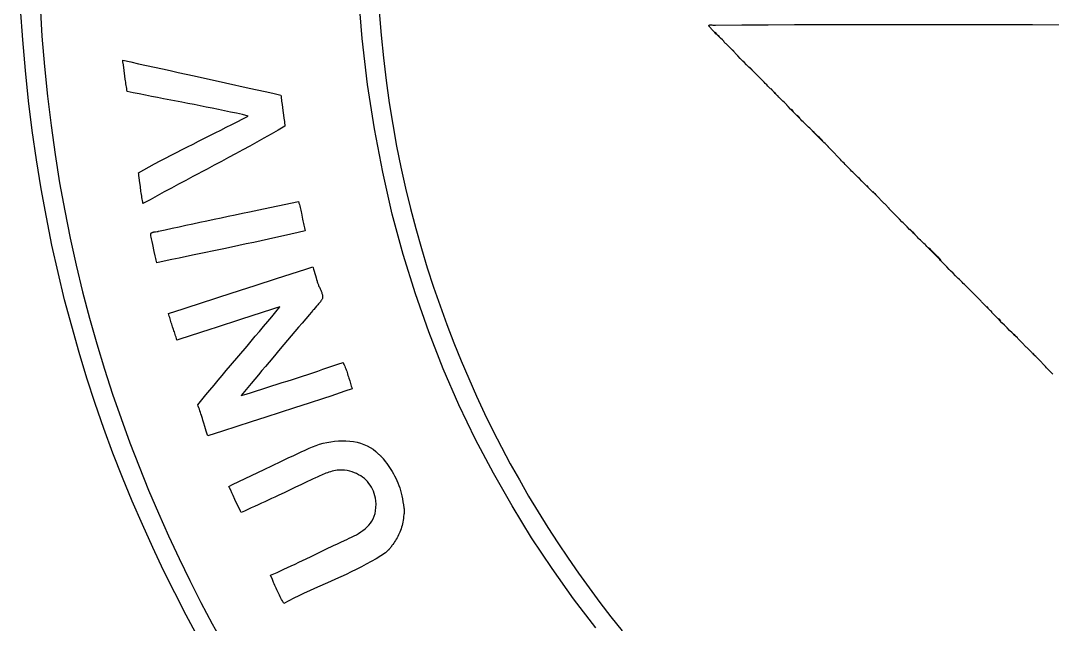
# Model space of a CAD drawing. Header units: metres. Extents: x -185 to 1201, y -340 to 309.
# Drawn here: x 877.5 to 888.9, y 57.62 to 64.29 of the extents above; entities that cross this region are included whole.
import ezdxf

# ---------------------------------------------------------------- set-up
doc = ezdxf.new("R2010")
doc.units = ezdxf.units.M

msp = doc.modelspace()

# ---------------------------------------------------------------- linework, layer by layer
for p, q in [((881.277, 64.0968), (881.234, 64.6215)), ((877.525, 64.0827), (877.502, 64.4286)), ((877.717, 64.4634), (877.738, 64.1224)), ((881.464, 64.392), (881.485, 64.134)), ((885.107, 64.2377), (885.108, 64.2398)), ((885.107, 64.2351), (885.107, 64.2377)), ((885.107, 64.232), (885.107, 64.2351)), ((885.107, 64.2317), (885.107, 64.232)), ((885.109, 64.231), (885.107, 64.2317)), ((885.108, 64.2398), (885.11, 64.2416)), ((885.11, 64.2306), (885.109, 64.231)), ((885.11, 64.2416), (885.113, 64.243)), ((885.111, 64.2298), (885.11, 64.2306)), ((885.112, 64.2288), (885.111, 64.2298)), ((885.113, 64.2278), (885.112, 64.2288)), ((885.113, 64.243), (885.116, 64.2441)), ((885.114, 64.2266), (885.113, 64.2278)), ((885.118, 64.2207), (885.114, 64.2266)), ((885.116, 64.2441), (885.119, 64.2449)), ((885.125, 64.2133), (885.118, 64.2207)), ((885.119, 64.2449), (885.123, 64.2454)), ((885.123, 64.2454), (885.127, 64.2456)), ((885.131, 64.206), (885.125, 64.2133)), ((885.127, 64.2456), (885.131, 64.2457)), ((885.131, 64.2457), (885.136, 64.2456)), ((885.138, 64.1987), (885.131, 64.206)), ((885.136, 64.2456), (885.141, 64.2454)), ((885.145, 64.1915), (885.138, 64.1987)), ((885.141, 64.2454), (885.151, 64.2447)), ((885.152, 64.1842), (885.145, 64.1915)), ((885.151, 64.2447), (885.161, 64.2438)), ((885.161, 64.2438), (885.166, 64.2434)), ((885.166, 64.2434), (885.171, 64.2431)), ((885.171, 64.2431), (885.176, 64.2429)), ((885.176, 64.2429), (885.18, 64.2428)), ((885.18, 64.2428), (885.471, 64.2456)), ((885.471, 64.2456), (885.762, 64.2477)), ((885.762, 64.2477), (886.054, 64.2494)), ((886.054, 64.2494), (886.345, 64.2506)), ((886.345, 64.2506), (886.637, 64.2513)), ((886.637, 64.2513), (886.929, 64.2517)), ((886.929, 64.2517), (887.222, 64.2518)), ((887.222, 64.2518), (887.514, 64.2516)), ((887.514, 64.2516), (887.807, 64.2511)), ((887.807, 64.2511), (888.099, 64.2504)), ((888.099, 64.2504), (888.392, 64.2496)), ((888.392, 64.2496), (888.685, 64.2486)), ((888.685, 64.2486), (889.563, 64.2457)), ((877.555, 63.7424), (877.525, 64.0827)), ((877.738, 64.1224), (877.765, 63.787)), ((881.336, 63.5884), (881.277, 64.0968)), ((881.485, 64.134), (881.51, 63.8804)), ((885.159, 64.1771), (885.152, 64.1842)), ((885.172, 64.1628), (885.159, 64.1771)), ((885.186, 64.1487), (885.172, 64.1628)), ((885.183, 64.1593), (885.176, 64.1664)), ((885.176, 64.1664), (885.19, 64.1523)), ((885.19, 64.1523), (885.183, 64.1593)), ((885.2, 64.1348), (885.186, 64.1487)), ((885.215, 64.1209), (885.2, 64.1348)), ((885.217, 64.1236), (885.21, 64.1308)), ((885.21, 64.1308), (885.224, 64.1163)), ((885.236, 64.1002), (885.215, 64.1209)), ((885.224, 64.1163), (885.217, 64.1236)), ((885.258, 64.0796), (885.236, 64.1002)), ((885.264, 64.0719), (885.258, 64.0796)), ((885.271, 64.0643), (885.264, 64.0719)), ((885.278, 64.0569), (885.271, 64.0643)), ((885.285, 64.0495), (885.278, 64.0569)), ((885.292, 64.0422), (885.285, 64.0495)), ((885.3, 64.035), (885.292, 64.0422)), ((885.314, 64.0207), (885.3, 64.035)), ((885.337, 63.9994), (885.314, 64.0207)), ((885.344, 63.9922), (885.337, 63.9994)), ((885.351, 63.9851), (885.344, 63.9922)), ((885.358, 63.9778), (885.351, 63.9851)), ((885.365, 63.9705), (885.358, 63.9778)), ((885.372, 63.9631), (885.365, 63.9705)), ((885.377, 63.963), (885.37, 63.9705)), ((885.37, 63.9705), (885.384, 63.9553)), ((885.379, 63.9556), (885.372, 63.9631)), ((885.384, 63.9553), (885.377, 63.963)), ((878.633, 63.8379), (878.63, 63.8552)), ((878.63, 63.8552), (878.718, 63.8364)), ((881.51, 63.8804), (881.54, 63.6309)), ((885.386, 63.948), (885.379, 63.9556)), ((885.393, 63.9403), (885.386, 63.948)), ((885.399, 63.9324), (885.393, 63.9403)), ((885.427, 63.9038), (885.399, 63.9324)), ((885.454, 63.8753), (885.427, 63.9038)), ((885.482, 63.8469), (885.454, 63.8753)), ((885.496, 63.8328), (885.482, 63.8469)), ((877.59, 63.4076), (877.555, 63.7424)), ((877.765, 63.787), (877.799, 63.4573)), ((878.637, 63.8031), (878.633, 63.8379)), ((878.653, 63.6812), (878.637, 63.8031)), ((878.718, 63.8364), (878.806, 63.8175)), ((878.806, 63.8175), (878.893, 63.7985)), ((878.893, 63.7985), (878.981, 63.7794)), ((878.981, 63.7794), (879.069, 63.7603)), ((879.069, 63.7603), (879.156, 63.7411)), ((879.156, 63.7411), (879.243, 63.7218)), ((885.524, 63.8046), (885.496, 63.8328)), ((885.553, 63.7764), (885.524, 63.8046)), ((885.567, 63.7624), (885.553, 63.7764)), ((885.571, 63.7641), (885.557, 63.7779)), ((885.557, 63.7779), (885.585, 63.7503)), ((885.595, 63.7345), (885.567, 63.7624)), ((885.585, 63.7503), (885.571, 63.7641)), ((885.61, 63.7205), (885.595, 63.7345)), ((878.658, 63.6465), (878.653, 63.6812)), ((878.661, 63.6293), (878.658, 63.6465)), ((878.663, 63.612), (878.661, 63.6293)), ((879.243, 63.7218), (879.418, 63.6832)), ((879.418, 63.6832), (879.767, 63.6058)), ((881.54, 63.6309), (881.575, 63.3856)), ((885.638, 63.6927), (885.61, 63.7205)), ((885.667, 63.6649), (885.638, 63.6927)), ((885.682, 63.6511), (885.667, 63.6649)), ((885.689, 63.6434), (885.682, 63.6511)), ((885.696, 63.6358), (885.689, 63.6434)), ((885.703, 63.6283), (885.696, 63.6358)), ((885.71, 63.6207), (885.703, 63.6283)), ((885.717, 63.6133), (885.71, 63.6207)), ((878.666, 63.5949), (878.663, 63.612)), ((878.668, 63.5778), (878.666, 63.5949)), ((878.671, 63.5607), (878.668, 63.5778)), ((878.674, 63.5437), (878.671, 63.5607)), ((878.677, 63.5268), (878.674, 63.5437)), ((878.68, 63.51), (878.677, 63.5268)), ((878.746, 63.4963), (878.68, 63.51)), ((879.767, 63.6058), (880.028, 63.5479)), ((880.028, 63.5479), (880.116, 63.5287)), ((880.116, 63.5287), (880.203, 63.5095)), ((880.203, 63.5095), (880.29, 63.4904)), ((881.412, 63.096), (881.336, 63.5884)), ((885.731, 63.5984), (885.717, 63.6133)), ((885.746, 63.5838), (885.731, 63.5984)), ((885.76, 63.5692), (885.746, 63.5838)), ((885.775, 63.5547), (885.76, 63.5692)), ((885.805, 63.5259), (885.775, 63.5547)), ((885.799, 63.5349), (885.792, 63.5425)), ((885.792, 63.5425), (885.806, 63.5273)), ((885.806, 63.5273), (885.799, 63.5349)), ((885.827, 63.5043), (885.805, 63.5259)), ((885.841, 63.4895), (885.827, 63.5043)), ((877.631, 63.0782), (877.59, 63.4076)), ((877.799, 63.4573), (877.838, 63.1331)), ((878.813, 63.4827), (878.746, 63.4963)), ((878.88, 63.4694), (878.813, 63.4827)), ((878.947, 63.4562), (878.88, 63.4694)), ((879.014, 63.443), (878.947, 63.4562)), ((879.082, 63.43), (879.014, 63.443)), ((879.284, 63.3911), (879.082, 63.43)), ((879.351, 63.3781), (879.284, 63.3911)), ((880.29, 63.4904), (880.378, 63.4714)), ((880.378, 63.4714), (880.38, 63.4541)), ((880.38, 63.4541), (880.382, 63.4368)), ((880.382, 63.4368), (880.384, 63.4196)), ((880.384, 63.4196), (880.386, 63.4025)), ((880.386, 63.4025), (880.388, 63.3854)), ((885.842, 63.491), (885.836, 63.4969)), ((885.836, 63.4969), (885.849, 63.4842)), ((885.855, 63.4749), (885.841, 63.4895)), ((885.849, 63.4842), (885.842, 63.491)), ((885.862, 63.4677), (885.855, 63.4749)), ((885.869, 63.4605), (885.862, 63.4677)), ((885.882, 63.4464), (885.869, 63.4605)), ((885.889, 63.4393), (885.882, 63.4464)), ((885.903, 63.4254), (885.889, 63.4393)), ((885.91, 63.4185), (885.903, 63.4254)), ((885.925, 63.4049), (885.91, 63.4185)), ((885.939, 63.3914), (885.925, 63.4049)), ((885.946, 63.3846), (885.939, 63.3914)), ((879.419, 63.365), (879.351, 63.3781)), ((879.486, 63.3519), (879.419, 63.365)), ((879.553, 63.3386), (879.486, 63.3519)), ((879.62, 63.3251), (879.553, 63.3386)), ((879.687, 63.3115), (879.62, 63.3251)), ((879.753, 63.2976), (879.687, 63.3115)), ((879.82, 63.2835), (879.753, 63.2976)), ((879.886, 63.2692), (879.82, 63.2835)), ((880.388, 63.3854), (880.391, 63.3683)), ((880.391, 63.3683), (880.395, 63.3341)), ((880.395, 63.3341), (880.4, 63.3)), ((880.4, 63.3), (880.408, 63.2485)), ((881.575, 63.3856), (881.614, 63.1443)), ((885.961, 63.3713), (885.946, 63.3846)), ((885.968, 63.3646), (885.961, 63.3713)), ((885.968, 63.359), (885.968, 63.3646)), ((885.982, 63.3444), (885.968, 63.359)), ((886.01, 63.3154), (885.982, 63.3444)), ((886.038, 63.2866), (886.01, 63.3154)), ((886.026, 63.3035), (886.016, 63.3135)), ((886.016, 63.3135), (886.04, 63.2896)), ((886.04, 63.2896), (886.026, 63.3035)), ((886.066, 63.2581), (886.038, 63.2866)), ((879.835, 63.1454), (879.896, 63.1766)), ((879.952, 63.2545), (879.886, 63.2692)), ((879.896, 63.1766), (879.957, 63.2079)), ((880.017, 63.2395), (879.952, 63.2545)), ((879.957, 63.2079), (880.017, 63.2395)), ((880.408, 63.2485), (880.412, 63.2138)), ((880.412, 63.2138), (880.415, 63.1964)), ((880.415, 63.1964), (880.417, 63.1789)), ((880.417, 63.1789), (880.419, 63.1613)), ((886.08, 63.2438), (886.066, 63.2581)), ((886.108, 63.2155), (886.08, 63.2438)), ((886.097, 63.2332), (886.083, 63.2474)), ((886.083, 63.2474), (886.112, 63.2191)), ((886.112, 63.2191), (886.097, 63.2332)), ((886.122, 63.2014), (886.108, 63.2155)), ((886.136, 63.1874), (886.122, 63.2014)), ((886.151, 63.1734), (886.136, 63.1874)), ((886.179, 63.1455), (886.151, 63.1734)), ((877.677, 62.7541), (877.631, 63.0782)), ((877.838, 63.1331), (877.883, 62.8143)), ((879.469, 62.9605), (879.652, 63.0527)), ((879.652, 63.0527), (879.713, 63.0835)), ((879.713, 63.0835), (879.774, 63.1144)), ((879.774, 63.1144), (879.835, 63.1454)), ((880.346, 63.0815), (880.269, 63.0377)), ((880.423, 63.1257), (880.346, 63.0815)), ((880.419, 63.1613), (880.421, 63.1435)), ((880.421, 63.1435), (880.423, 63.1257)), ((881.503, 62.6189), (881.412, 63.096)), ((881.614, 63.1443), (881.657, 62.907)), ((886.208, 63.1177), (886.179, 63.1455)), ((886.222, 63.1039), (886.208, 63.1177)), ((886.252, 63.0763), (886.222, 63.1039)), ((886.257, 63.0688), (886.25, 63.0763)), ((886.25, 63.0763), (886.257, 63.0696)), ((886.259, 63.0696), (886.252, 63.0763)), ((886.257, 63.0696), (886.265, 63.0629)), ((886.264, 63.0615), (886.257, 63.0688)), ((886.266, 63.0629), (886.259, 63.0696)), ((886.27, 63.0541), (886.264, 63.0615)), ((886.265, 63.0629), (886.272, 63.0562)), ((886.28, 63.0493), (886.266, 63.0629)), ((886.277, 63.0468), (886.27, 63.0541)), ((886.272, 63.0562), (886.279, 63.0493)), ((886.279, 63.0493), (886.287, 63.0425)), ((886.287, 63.0425), (886.28, 63.0493)), ((879.408, 62.9298), (879.469, 62.9605)), ((880.113, 62.9509), (880.035, 62.9079)), ((880.191, 62.9941), (880.113, 62.9509)), ((880.269, 63.0377), (880.191, 62.9941)), ((886.292, 63.0324), (886.277, 63.0468)), ((886.287, 63.0425), (886.294, 63.0356)), ((886.302, 63.0286), (886.287, 63.0425)), ((886.306, 63.0182), (886.292, 63.0324)), ((886.294, 63.0356), (886.301, 63.0286)), ((886.301, 63.0286), (886.316, 63.0145)), ((886.309, 63.0216), (886.302, 63.0286)), ((886.32, 63.0041), (886.306, 63.0182)), ((886.316, 63.0145), (886.309, 63.0216)), ((886.316, 63.0145), (886.33, 63.0003)), ((886.33, 63.0003), (886.316, 63.0145)), ((886.334, 62.9901), (886.32, 63.0041)), ((886.33, 63.0003), (886.337, 62.9931)), ((886.344, 62.986), (886.33, 63.0003)), ((886.349, 62.9762), (886.334, 62.9901)), ((886.337, 62.9931), (886.351, 62.9787)), ((886.358, 62.9715), (886.344, 62.986)), ((886.363, 62.9624), (886.349, 62.9762)), ((886.351, 62.9787), (886.365, 62.9642)), ((886.365, 62.9642), (886.358, 62.9715)), ((886.378, 62.9485), (886.363, 62.9624)), ((886.393, 62.9347), (886.378, 62.9485)), ((886.4, 62.9271), (886.393, 62.9347)), ((879.164, 62.8057), (879.225, 62.8369)), ((879.225, 62.8369), (879.286, 62.868)), ((879.286, 62.868), (879.346, 62.8989)), ((879.346, 62.8989), (879.408, 62.9298)), ((879.878, 62.8226), (879.799, 62.7802)), ((879.957, 62.8652), (879.878, 62.8226)), ((880.035, 62.9079), (879.957, 62.8652)), ((881.657, 62.907), (881.704, 62.6736)), ((886.406, 62.9196), (886.4, 62.9271)), ((886.413, 62.9122), (886.406, 62.9196)), ((886.42, 62.9049), (886.413, 62.9122)), ((886.423, 62.9067), (886.415, 62.9138)), ((886.415, 62.9138), (886.43, 62.8996)), ((886.427, 62.8976), (886.42, 62.9049)), ((886.43, 62.8996), (886.423, 62.9067)), ((886.434, 62.8905), (886.427, 62.8976)), ((886.441, 62.8834), (886.434, 62.8905)), ((886.455, 62.8693), (886.441, 62.8834)), ((886.477, 62.8481), (886.455, 62.8693)), ((886.484, 62.841), (886.477, 62.8481)), ((886.491, 62.8339), (886.484, 62.841)), ((886.498, 62.8267), (886.491, 62.8339)), ((886.505, 62.8194), (886.498, 62.8267)), ((877.729, 62.4352), (877.677, 62.7541)), ((877.883, 62.8143), (877.933, 62.5007)), ((878.923, 62.6784), (878.983, 62.7106)), ((878.983, 62.7106), (879.043, 62.7426)), ((879.043, 62.7426), (879.103, 62.7742)), ((879.103, 62.7742), (879.164, 62.8057)), ((879.721, 62.738), (879.642, 62.6958)), ((879.799, 62.7802), (879.721, 62.738)), ((886.512, 62.8121), (886.505, 62.8194)), ((886.519, 62.8046), (886.512, 62.8121)), ((886.526, 62.7971), (886.519, 62.8046)), ((886.533, 62.7894), (886.526, 62.7971)), ((886.546, 62.7748), (886.533, 62.7894)), ((886.56, 62.7603), (886.546, 62.7748)), ((886.574, 62.7458), (886.56, 62.7603)), ((886.587, 62.7314), (886.574, 62.7458)), ((886.601, 62.717), (886.587, 62.7314)), ((886.615, 62.7027), (886.601, 62.717)), ((878.805, 62.613), (878.864, 62.6459)), ((878.807, 62.5961), (878.805, 62.613)), ((878.809, 62.5791), (878.807, 62.5961)), ((878.864, 62.6459), (878.923, 62.6784)), ((879.563, 62.6536), (879.405, 62.5694)), ((879.642, 62.6958), (879.563, 62.6536)), ((881.609, 62.1566), (881.503, 62.6189)), ((881.704, 62.6736), (881.755, 62.4439)), ((886.629, 62.6884), (886.615, 62.7027)), ((886.643, 62.6742), (886.629, 62.6884)), ((886.657, 62.66), (886.643, 62.6742)), ((886.671, 62.6459), (886.657, 62.66)), ((886.685, 62.6318), (886.671, 62.6459)), ((886.699, 62.6178), (886.685, 62.6318)), ((886.728, 62.5898), (886.699, 62.6178)), ((877.933, 62.5007), (877.989, 62.1923)), ((878.812, 62.562), (878.809, 62.5791)), ((878.816, 62.5276), (878.812, 62.562)), ((878.825, 62.4582), (878.816, 62.5276)), ((879.247, 62.485), (879.168, 62.4426)), ((879.326, 62.5272), (879.247, 62.485)), ((879.405, 62.5694), (879.326, 62.5272)), ((886.756, 62.562), (886.728, 62.5898)), ((886.771, 62.5481), (886.756, 62.562)), ((886.799, 62.5204), (886.771, 62.5481)), ((886.814, 62.5067), (886.799, 62.5204)), ((886.821, 62.4989), (886.814, 62.5067)), ((886.828, 62.4913), (886.821, 62.4989)), ((886.835, 62.4837), (886.828, 62.4913)), ((886.842, 62.4761), (886.835, 62.4837)), ((877.786, 62.1215), (877.729, 62.4352)), ((878.827, 62.4408), (878.825, 62.4582)), ((878.83, 62.4235), (878.827, 62.4408)), ((878.832, 62.4062), (878.83, 62.4235)), ((878.835, 62.389), (878.832, 62.4062)), ((878.837, 62.3718), (878.835, 62.389)), ((878.84, 62.3548), (878.837, 62.3718)), ((879.089, 62.4002), (879.011, 62.3575)), ((879.168, 62.4426), (879.089, 62.4002)), ((881.755, 62.4439), (881.81, 62.218)), ((886.849, 62.4686), (886.842, 62.4761)), ((886.856, 62.4612), (886.849, 62.4686)), ((886.86, 62.4644), (886.852, 62.4715)), ((886.852, 62.4715), (886.867, 62.4572)), ((886.863, 62.4538), (886.856, 62.4612)), ((886.867, 62.4572), (886.86, 62.4644)), ((886.87, 62.4464), (886.863, 62.4538)), ((886.878, 62.4391), (886.87, 62.4464)), ((886.885, 62.4319), (886.878, 62.4391)), ((886.9, 62.4175), (886.885, 62.4319)), ((886.907, 62.4104), (886.9, 62.4175)), ((886.923, 62.3962), (886.907, 62.4104)), ((886.926, 62.3986), (886.919, 62.406)), ((886.919, 62.406), (886.933, 62.3912)), ((886.93, 62.3892), (886.923, 62.3962)), ((886.933, 62.3912), (886.926, 62.3986)), ((886.945, 62.3752), (886.93, 62.3892)), ((886.947, 62.3763), (886.94, 62.3837)), ((886.94, 62.3837), (886.954, 62.3688)), ((886.961, 62.3613), (886.945, 62.3752)), ((886.954, 62.3688), (886.947, 62.3763)), ((878.842, 62.3378), (878.84, 62.3548)), ((878.845, 62.321), (878.842, 62.3378)), ((878.848, 62.3043), (878.845, 62.321)), ((878.851, 62.2878), (878.848, 62.3043)), ((878.854, 62.2715), (878.851, 62.2878)), ((878.933, 62.3146), (878.854, 62.2715)), ((879.011, 62.3575), (878.933, 62.3146)), ((880.343, 62.246), (880.574, 62.2936)), ((880.574, 62.2936), (880.578, 62.278)), ((880.578, 62.278), (880.583, 62.2623)), ((880.583, 62.2623), (880.586, 62.2464)), ((886.967, 62.3539), (886.961, 62.3613)), ((886.974, 62.3466), (886.967, 62.3539)), ((886.981, 62.3392), (886.974, 62.3466)), ((886.988, 62.3319), (886.981, 62.3392)), ((886.995, 62.3246), (886.988, 62.3319)), ((887.001, 62.3173), (886.995, 62.3246)), ((887.015, 62.3029), (887.001, 62.3173)), ((887.029, 62.2886), (887.015, 62.3029)), ((887.036, 62.2815), (887.029, 62.2886)), ((887.043, 62.2745), (887.036, 62.2815)), ((887.05, 62.2675), (887.043, 62.2745)), ((887.058, 62.2605), (887.05, 62.2675)), ((887.065, 62.2536), (887.058, 62.2605)), ((887.072, 62.2467), (887.065, 62.2536)), ((877.989, 62.1923), (878.05, 61.8889)), ((879.795, 62.132), (879.874, 62.1485)), ((879.874, 62.1485), (879.952, 62.1649)), ((879.952, 62.1649), (880.031, 62.1812)), ((880.031, 62.1812), (880.187, 62.2137)), ((880.187, 62.2137), (880.343, 62.246)), ((880.586, 62.2464), (880.59, 62.2303)), ((880.59, 62.2303), (880.594, 62.2141)), ((880.594, 62.2141), (880.597, 62.1978)), ((880.597, 62.1978), (880.601, 62.1814)), ((880.601, 62.1814), (880.604, 62.165)), ((880.604, 62.165), (880.618, 62.0991)), ((881.729, 61.7087), (881.609, 62.1566)), ((881.81, 62.218), (881.868, 61.9958)), ((887.079, 62.2399), (887.072, 62.2467)), ((887.086, 62.2331), (887.079, 62.2399)), ((887.093, 62.2264), (887.086, 62.2331)), ((887.101, 62.2198), (887.093, 62.2264)), ((887.101, 62.2146), (887.101, 62.2198)), ((887.128, 62.1859), (887.101, 62.2146)), ((887.142, 62.1716), (887.128, 62.1859)), ((887.17, 62.143), (887.142, 62.1716)), ((887.184, 62.1287), (887.17, 62.143)), ((877.848, 61.8128), (877.786, 62.1215)), ((879.252, 62.016), (879.329, 62.0327)), ((879.329, 62.0327), (879.406, 62.0493)), ((879.406, 62.0493), (879.483, 62.0659)), ((879.483, 62.0659), (879.561, 62.0824)), ((879.561, 62.0824), (879.639, 62.099)), ((879.639, 62.099), (879.717, 62.1155)), ((879.717, 62.1155), (879.795, 62.132)), ((880.618, 62.0991), (880.621, 62.0828)), ((880.621, 62.0828), (880.624, 62.0665)), ((880.624, 62.0665), (880.628, 62.0503)), ((880.628, 62.0503), (880.632, 62.0343)), ((880.632, 62.0343), (880.635, 62.0184)), ((887.212, 62.1002), (887.184, 62.1287)), ((887.24, 62.0718), (887.212, 62.1002)), ((887.254, 62.0576), (887.24, 62.0718)), ((887.268, 62.0434), (887.254, 62.0576)), ((887.282, 62.0293), (887.268, 62.0434)), ((887.297, 62.0152), (887.282, 62.0293)), ((878.939, 61.9394), (878.941, 61.9428)), ((878.939, 61.9356), (878.939, 61.9394)), ((878.939, 61.9314), (878.939, 61.9356)), ((878.942, 61.9157), (878.939, 61.9314)), ((878.941, 61.9428), (878.943, 61.9457)), ((878.946, 61.9), (878.942, 61.9157)), ((878.943, 61.9457), (878.946, 61.9484)), ((878.946, 61.9484), (878.95, 61.9507)), ((878.95, 61.9507), (878.954, 61.9527)), ((878.954, 61.9527), (878.959, 61.9544)), ((878.959, 61.9544), (878.964, 61.956)), ((878.964, 61.956), (878.969, 61.9573)), ((878.969, 61.9573), (878.975, 61.9584)), ((878.975, 61.9584), (878.981, 61.9595)), ((878.981, 61.9595), (878.987, 61.9604)), ((878.987, 61.9604), (878.993, 61.9612)), ((878.993, 61.9612), (879.01, 61.9635)), ((879.01, 61.9635), (879.016, 61.9643)), ((879.016, 61.9643), (879.021, 61.9652)), ((879.021, 61.9652), (879.025, 61.9662)), ((879.025, 61.9662), (879.1, 61.9828)), ((879.1, 61.9828), (879.176, 61.9994)), ((879.176, 61.9994), (879.252, 62.016)), ((880.405, 61.9154), (880.323, 61.8971)), ((880.486, 61.934), (880.405, 61.9154)), ((880.567, 61.9528), (880.486, 61.934)), ((880.648, 61.9719), (880.567, 61.9528)), ((880.635, 62.0184), (880.639, 62.0027)), ((880.639, 62.0027), (880.643, 61.9872)), ((880.643, 61.9872), (880.648, 61.9719)), ((881.868, 61.9958), (881.93, 61.7771)), ((887.325, 61.9871), (887.297, 62.0152)), ((887.34, 61.9731), (887.325, 61.9871)), ((887.342, 61.975), (887.328, 61.9894)), ((887.328, 61.9894), (887.356, 61.9605)), ((887.354, 61.9592), (887.34, 61.9731)), ((887.356, 61.9605), (887.342, 61.975)), ((887.369, 61.9453), (887.354, 61.9592)), ((887.369, 61.946), (887.356, 61.9605)), ((887.356, 61.9605), (887.383, 61.9314)), ((887.383, 61.9314), (887.369, 61.946)), ((887.383, 61.9314), (887.369, 61.9453)), ((887.39, 61.924), (887.383, 61.9314)), ((887.404, 61.9094), (887.39, 61.924)), ((887.411, 61.9022), (887.404, 61.9094)), ((877.916, 61.5091), (877.848, 61.8128)), ((878.05, 61.8889), (878.116, 61.5905)), ((878.949, 61.8843), (878.946, 61.9)), ((878.956, 61.8528), (878.949, 61.8843)), ((878.963, 61.8212), (878.956, 61.8528)), ((878.979, 61.7422), (878.963, 61.8212)), ((879.913, 61.8085), (879.831, 61.7912)), ((879.995, 61.826), (879.913, 61.8085)), ((880.078, 61.8435), (879.995, 61.826)), ((880.16, 61.8612), (880.078, 61.8435)), ((880.242, 61.8791), (880.16, 61.8612)), ((880.323, 61.8971), (880.242, 61.8791)), ((887.425, 61.8878), (887.411, 61.9022)), ((887.432, 61.8807), (887.425, 61.8878)), ((887.446, 61.8666), (887.432, 61.8807)), ((887.453, 61.8596), (887.446, 61.8666)), ((887.467, 61.8458), (887.453, 61.8596)), ((887.481, 61.832), (887.467, 61.8458)), ((887.496, 61.8185), (887.481, 61.832)), ((887.503, 61.8117), (887.496, 61.8185)), ((887.517, 61.7984), (887.503, 61.8117)), ((887.525, 61.7917), (887.517, 61.7984)), ((878.989, 61.6951), (878.979, 61.7422)), ((878.996, 61.6638), (878.989, 61.6951)), ((879.336, 61.6876), (879.253, 61.6702)), ((879.418, 61.705), (879.336, 61.6876)), ((879.748, 61.7739), (879.418, 61.705)), ((879.831, 61.7912), (879.748, 61.7739)), ((881.864, 61.2746), (881.729, 61.7087)), ((881.93, 61.7771), (881.996, 61.5618)), ((887.532, 61.7838), (887.525, 61.7917)), ((887.538, 61.7761), (887.532, 61.7838)), ((887.555, 61.7631), (887.535, 61.7819)), ((887.535, 61.7819), (887.547, 61.7702)), ((887.545, 61.7685), (887.538, 61.7761)), ((887.552, 61.761), (887.545, 61.7685)), ((887.547, 61.7702), (887.562, 61.7557)), ((887.559, 61.7536), (887.552, 61.761)), ((887.577, 61.7415), (887.555, 61.7631)), ((887.567, 61.7463), (887.559, 61.7536)), ((887.562, 61.7557), (887.577, 61.7411)), ((887.574, 61.739), (887.567, 61.7463)), ((887.581, 61.7319), (887.574, 61.739)), ((887.592, 61.727), (887.577, 61.7415)), ((887.577, 61.7411), (887.592, 61.7264)), ((887.61, 61.7035), (887.581, 61.7319)), ((887.607, 61.7124), (887.592, 61.727)), ((887.592, 61.7264), (887.614, 61.7043)), ((887.621, 61.6977), (887.607, 61.7124)), ((887.625, 61.6892), (887.61, 61.7035)), ((887.614, 61.7043), (887.636, 61.6821)), ((887.636, 61.6828), (887.621, 61.6977)), ((887.632, 61.682), (887.625, 61.6892)), ((887.639, 61.6748), (887.632, 61.682)), ((887.643, 61.6754), (887.636, 61.6828)), ((887.636, 61.6821), (887.672, 61.645)), ((878.116, 61.5905), (878.187, 61.2969)), ((879, 61.6482), (878.996, 61.6638)), ((879.003, 61.6327), (879, 61.6482)), ((879.007, 61.6172), (879.003, 61.6327)), ((879.089, 61.635), (879.007, 61.6172)), ((879.171, 61.6527), (879.089, 61.635)), ((879.253, 61.6702), (879.171, 61.6527)), ((880.652, 61.5469), (880.732, 61.5716)), ((880.732, 61.5716), (880.735, 61.5632)), ((887.646, 61.6675), (887.639, 61.6748)), ((887.658, 61.6602), (887.643, 61.6754)), ((887.653, 61.6601), (887.646, 61.6675)), ((887.66, 61.6526), (887.653, 61.6601)), ((887.672, 61.645), (887.658, 61.6602)), ((887.666, 61.645), (887.66, 61.6526)), ((887.694, 61.6163), (887.666, 61.645)), ((887.722, 61.5877), (887.694, 61.6163)), ((887.736, 61.5734), (887.722, 61.5877)), ((887.763, 61.5449), (887.736, 61.5734)), ((877.988, 61.2103), (877.916, 61.5091)), ((880.331, 61.4459), (880.411, 61.4714)), ((880.411, 61.4714), (880.491, 61.4968)), ((880.491, 61.4968), (880.571, 61.522)), ((880.571, 61.522), (880.652, 61.5469)), ((880.735, 61.5632), (880.74, 61.5465)), ((880.74, 61.5465), (880.759, 61.478)), ((880.759, 61.478), (880.767, 61.4515)), ((880.767, 61.4515), (880.772, 61.4335)), ((881.996, 61.5618), (882.065, 61.35)), ((887.777, 61.5307), (887.763, 61.5449)), ((887.805, 61.5024), (887.777, 61.5307)), ((887.834, 61.4742), (887.805, 61.5024)), ((887.862, 61.4462), (887.834, 61.4742)), ((879.933, 61.3165), (880.012, 61.3425)), ((880.012, 61.3425), (880.092, 61.3685)), ((880.092, 61.3685), (880.171, 61.3944)), ((880.171, 61.3944), (880.251, 61.4202)), ((880.251, 61.4202), (880.331, 61.4459)), ((880.772, 61.4335), (880.778, 61.4152)), ((880.778, 61.4152), (880.78, 61.4059)), ((880.78, 61.4059), (880.783, 61.3966)), ((880.783, 61.3966), (880.786, 61.3893)), ((880.786, 61.3893), (880.789, 61.3817)), ((880.789, 61.3817), (880.792, 61.3739)), ((880.792, 61.3739), (880.795, 61.3658)), ((880.795, 61.3658), (880.799, 61.3575)), ((880.799, 61.3575), (880.803, 61.349)), ((880.803, 61.349), (880.811, 61.3318)), ((882.065, 61.35), (882.137, 61.1414)), ((887.876, 61.4323), (887.862, 61.4462)), ((887.89, 61.4184), (887.876, 61.4323)), ((887.905, 61.4046), (887.89, 61.4184)), ((887.919, 61.3909), (887.905, 61.4046)), ((887.933, 61.3773), (887.919, 61.3909)), ((887.948, 61.3637), (887.933, 61.3773)), ((887.955, 61.356), (887.948, 61.3637)), ((887.962, 61.3483), (887.955, 61.356)), ((887.968, 61.3407), (887.962, 61.3483)), ((887.976, 61.3331), (887.968, 61.3407)), ((878.187, 61.2969), (878.263, 61.008)), ((879.615, 61.2123), (879.694, 61.2383)), ((879.694, 61.2383), (879.933, 61.3165)), ((880.811, 61.3318), (880.815, 61.323)), ((880.815, 61.323), (880.819, 61.3143)), ((880.819, 61.3143), (880.822, 61.3056)), ((880.822, 61.3056), (880.826, 61.2969)), ((880.826, 61.2969), (880.829, 61.2883)), ((880.829, 61.2883), (880.832, 61.2798)), ((880.832, 61.2798), (880.834, 61.2715)), ((880.836, 61.2235), (880.833, 61.2175)), ((880.834, 61.2715), (880.836, 61.2633)), ((880.836, 61.2633), (880.838, 61.2554)), ((880.838, 61.2288), (880.836, 61.2235)), ((880.838, 61.2554), (880.839, 61.2478)), ((880.839, 61.2334), (880.838, 61.2288)), ((880.839, 61.2478), (880.839, 61.2404)), ((880.839, 61.2404), (880.839, 61.2334)), ((882.011, 60.8539), (881.864, 61.2746)), ((887.983, 61.3255), (887.976, 61.3331)), ((887.99, 61.318), (887.983, 61.3255)), ((887.997, 61.3105), (887.99, 61.318)), ((888.004, 61.303), (887.997, 61.3105)), ((888.012, 61.2956), (888.004, 61.303)), ((888.019, 61.2882), (888.012, 61.2956)), ((888.026, 61.2808), (888.019, 61.2882)), ((888.034, 61.2735), (888.026, 61.2808)), ((888.041, 61.2663), (888.034, 61.2735)), ((888.049, 61.259), (888.041, 61.2663)), ((888.056, 61.2519), (888.049, 61.259)), ((888.064, 61.2448), (888.056, 61.2519)), ((888.071, 61.2377), (888.064, 61.2448)), ((888.079, 61.2307), (888.071, 61.2377)), ((888.087, 61.2238), (888.079, 61.2307)), ((888.094, 61.2169), (888.087, 61.2238)), ((878.066, 60.9163), (877.988, 61.2103)), ((879.217, 61.084), (879.297, 61.1094)), ((879.297, 61.1094), (879.376, 61.1349)), ((879.376, 61.1349), (879.456, 61.1606)), ((879.456, 61.1606), (879.535, 61.1864)), ((879.535, 61.1864), (879.615, 61.2123)), ((880.309, 61.1143), (880.251, 61.0962)), ((880.366, 61.1322), (880.309, 61.1143)), ((880.322, 61.0775), (880.366, 61.1322)), ((880.773, 61.1388), (880.741, 61.1026)), ((880.78, 61.1471), (880.773, 61.1388)), ((880.787, 61.1554), (880.78, 61.1471)), ((880.794, 61.1638), (880.787, 61.1554)), ((880.801, 61.1722), (880.794, 61.1638)), ((880.808, 61.1805), (880.801, 61.1722)), ((880.814, 61.1886), (880.808, 61.1805)), ((880.82, 61.1964), (880.814, 61.1886)), ((880.825, 61.2039), (880.82, 61.1964)), ((880.829, 61.211), (880.825, 61.2039)), ((880.833, 61.2175), (880.829, 61.211)), ((882.137, 61.1414), (882.212, 60.9361)), ((888.101, 61.2095), (888.094, 61.2169)), ((888.115, 61.1946), (888.101, 61.2095)), ((888.121, 61.1873), (888.115, 61.1946)), ((888.128, 61.18), (888.121, 61.1873)), ((888.135, 61.1727), (888.128, 61.18)), ((888.149, 61.1583), (888.135, 61.1727)), ((888.156, 61.1511), (888.149, 61.1583)), ((888.163, 61.144), (888.156, 61.1511)), ((888.177, 61.1299), (888.163, 61.144)), ((888.191, 61.116), (888.177, 61.1299)), ((888.187, 61.1266), (888.18, 61.1338)), ((888.18, 61.1338), (888.194, 61.1194)), ((888.194, 61.1194), (888.187, 61.1266)), ((888.198, 61.1091), (888.191, 61.116)), ((878.263, 61.008), (878.344, 60.7236)), ((879.137, 61.0589), (879.217, 61.084)), ((879.141, 61.0433), (879.137, 61.0589)), ((879.145, 61.0279), (879.141, 61.0433)), ((879.149, 61.0128), (879.145, 61.0279)), ((879.153, 60.9979), (879.149, 61.0128)), ((879.158, 60.9831), (879.153, 60.9979)), ((879.966, 61.0043), (879.91, 60.9857)), ((880.023, 61.0228), (879.966, 61.0043)), ((880.08, 61.0413), (880.023, 61.0228)), ((880.137, 61.0596), (880.08, 61.0413)), ((880.194, 61.0779), (880.137, 61.0596)), ((880.251, 61.0962), (880.194, 61.0779)), ((880.232, 60.9685), (880.277, 61.0229)), ((880.277, 61.0229), (880.322, 61.0775)), ((880.653, 60.9997), (880.613, 60.9529)), ((880.693, 61.046), (880.653, 60.9997)), ((880.732, 61.0918), (880.693, 61.046)), ((880.736, 61.0968), (880.732, 61.0918)), ((880.741, 61.1026), (880.736, 61.0968)), ((888.205, 61.1022), (888.198, 61.1091)), ((888.22, 61.0887), (888.205, 61.1022)), ((888.234, 61.0753), (888.22, 61.0887)), ((888.234, 61.0697), (888.234, 61.0753)), ((888.248, 61.0554), (888.234, 61.0697)), ((888.276, 61.0269), (888.248, 61.0554)), ((888.289, 61.0126), (888.276, 61.0269)), ((888.317, 60.9843), (888.289, 61.0126)), ((888.321, 60.9866), (888.308, 60.9994)), ((888.308, 60.9994), (888.335, 60.9727)), ((878.148, 60.627), (878.066, 60.9163)), ((879.162, 60.9685), (879.158, 60.9831)), ((879.167, 60.954), (879.162, 60.9685)), ((879.172, 60.9396), (879.167, 60.954)), ((879.182, 60.911), (879.172, 60.9396)), ((879.191, 60.8825), (879.182, 60.911)), ((879.196, 60.8682), (879.191, 60.8825)), ((879.683, 60.9114), (879.569, 60.8744)), ((879.91, 60.9857), (879.683, 60.9114)), ((880.141, 60.8599), (880.186, 60.9141)), ((880.186, 60.9141), (880.232, 60.9685)), ((880.573, 60.9057), (880.532, 60.8582)), ((880.613, 60.9529), (880.573, 60.9057)), ((882.212, 60.9361), (882.29, 60.7339)), ((888.345, 60.956), (888.317, 60.9843)), ((888.335, 60.9727), (888.321, 60.9866)), ((888.373, 60.9278), (888.345, 60.956)), ((888.387, 60.9138), (888.373, 60.9278)), ((888.402, 60.8997), (888.387, 60.9138)), ((888.43, 60.8718), (888.402, 60.8997)), ((879.201, 60.8538), (879.196, 60.8682)), ((879.206, 60.8393), (879.201, 60.8538)), ((879.21, 60.8248), (879.206, 60.8393)), ((879.215, 60.8101), (879.21, 60.8248)), ((879.219, 60.7952), (879.215, 60.8101)), ((879.223, 60.7802), (879.219, 60.7952)), ((879.227, 60.7649), (879.223, 60.7802)), ((879.284, 60.7829), (879.227, 60.7649)), ((879.341, 60.801), (879.284, 60.7829)), ((879.399, 60.8192), (879.341, 60.801)), ((879.455, 60.8375), (879.399, 60.8192)), ((879.512, 60.8559), (879.455, 60.8375)), ((879.569, 60.8744), (879.512, 60.8559)), ((880.05, 60.7517), (880.095, 60.8058)), ((880.095, 60.8058), (880.141, 60.8599)), ((880.492, 60.8104), (880.451, 60.7624)), ((880.532, 60.8582), (880.492, 60.8104)), ((882.172, 60.446), (882.011, 60.8539)), ((888.459, 60.8439), (888.43, 60.8718)), ((888.488, 60.8161), (888.459, 60.8439)), ((888.489, 60.8171), (888.475, 60.8314)), ((888.475, 60.8314), (888.503, 60.8028)), ((888.517, 60.7884), (888.488, 60.8161)), ((888.503, 60.8028), (888.489, 60.8171)), ((888.523, 60.781), (888.517, 60.7884)), ((888.53, 60.7736), (888.523, 60.781)), ((888.537, 60.7663), (888.53, 60.7736)), ((878.344, 60.7236), (878.429, 60.4438)), ((879.913, 60.5899), (880.004, 60.6977)), ((880.004, 60.6977), (880.05, 60.7517)), ((880.37, 60.6661), (880.289, 60.5698)), ((880.41, 60.7143), (880.37, 60.6661)), ((880.451, 60.7624), (880.41, 60.7143)), ((882.29, 60.7339), (882.371, 60.5348)), ((888.544, 60.759), (888.537, 60.7663)), ((888.551, 60.7517), (888.544, 60.759)), ((888.558, 60.7444), (888.551, 60.7517)), ((888.572, 60.73), (888.558, 60.7444)), ((888.579, 60.7229), (888.572, 60.73)), ((888.586, 60.7157), (888.579, 60.7229)), ((888.593, 60.7087), (888.586, 60.7157)), ((888.6, 60.7016), (888.593, 60.7087)), ((888.607, 60.6947), (888.6, 60.7016)), ((888.614, 60.6877), (888.607, 60.6947)), ((888.622, 60.6809), (888.614, 60.6877)), ((888.629, 60.674), (888.622, 60.6809)), ((888.636, 60.6673), (888.629, 60.674)), ((888.644, 60.6606), (888.636, 60.6673)), ((888.651, 60.6539), (888.644, 60.6606)), ((888.658, 60.6473), (888.651, 60.6539)), ((878.235, 60.3423), (878.148, 60.627)), ((879.821, 60.4821), (879.913, 60.5899)), ((880.289, 60.5698), (880.208, 60.4741)), ((888.665, 60.6396), (888.658, 60.6473)), ((888.671, 60.632), (888.665, 60.6396)), ((888.678, 60.6246), (888.671, 60.632)), ((888.685, 60.6172), (888.678, 60.6246)), ((888.692, 60.6099), (888.685, 60.6172)), ((888.696, 60.6121), (888.689, 60.6189)), ((888.689, 60.6189), (888.703, 60.6049)), ((888.699, 60.6027), (888.692, 60.6099)), ((888.703, 60.6049), (888.696, 60.6121)), ((888.706, 60.5956), (888.699, 60.6027)), ((888.72, 60.5813), (888.706, 60.5956)), ((888.742, 60.56), (888.72, 60.5813)), ((888.749, 60.5528), (888.742, 60.56)), ((888.756, 60.5455), (888.749, 60.5528)), ((888.764, 60.5382), (888.756, 60.5455)), ((878.429, 60.4438), (878.518, 60.1682)), ((879.73, 60.3744), (879.775, 60.4283)), ((879.775, 60.4283), (879.821, 60.4821)), ((880.168, 60.4266), (880.129, 60.3794)), ((880.208, 60.4741), (880.168, 60.4266)), ((880.786, 60.4226), (880.842, 60.4412)), ((880.842, 60.4412), (880.897, 60.4599)), ((880.897, 60.4599), (880.953, 60.4787)), ((880.953, 60.4787), (881.009, 60.4976)), ((881.009, 60.4976), (881.065, 60.5165)), ((881.065, 60.5165), (881.071, 60.5035)), ((881.071, 60.5035), (881.077, 60.4901)), ((881.077, 60.4901), (881.083, 60.4764)), ((881.083, 60.4764), (881.089, 60.4624)), ((881.089, 60.4624), (881.094, 60.4483)), ((881.094, 60.4483), (881.1, 60.4339)), ((881.1, 60.4339), (881.105, 60.4193)), ((882.345, 60.0504), (882.172, 60.446)), ((882.371, 60.5348), (882.454, 60.3387)), ((888.771, 60.5308), (888.764, 60.5382)), ((888.778, 60.5233), (888.771, 60.5308)), ((888.785, 60.5157), (888.778, 60.5233)), ((888.791, 60.508), (888.785, 60.5157)), ((888.798, 60.5001), (888.791, 60.508)), ((888.826, 60.4715), (888.798, 60.5001)), ((888.84, 60.4572), (888.826, 60.4715)), ((888.867, 60.4288), (888.84, 60.4572)), ((888.881, 60.4146), (888.867, 60.4288)), ((878.326, 60.0622), (878.235, 60.3423)), ((879.639, 60.2665), (879.684, 60.3204)), ((879.684, 60.3204), (879.73, 60.3744)), ((880.129, 60.3794), (880.051, 60.2864)), ((880.392, 60.2941), (880.449, 60.3122)), ((880.449, 60.3122), (880.505, 60.3304)), ((880.505, 60.3304), (880.561, 60.3487)), ((880.561, 60.3487), (880.617, 60.3671)), ((880.617, 60.3671), (880.674, 60.3855)), ((880.674, 60.3855), (880.73, 60.404)), ((880.73, 60.404), (880.786, 60.4226)), ((881.105, 60.4193), (881.11, 60.4046)), ((881.11, 60.4046), (881.114, 60.3897)), ((881.114, 60.3897), (881.119, 60.3747)), ((881.119, 60.3747), (881.124, 60.3597)), ((881.124, 60.3597), (881.128, 60.3445)), ((881.128, 60.3445), (881.138, 60.3142)), ((881.138, 60.3142), (881.147, 60.284)), ((882.454, 60.3387), (882.54, 60.1454)), ((888.909, 60.3864), (888.881, 60.4146)), ((879.549, 60.1584), (879.594, 60.2125)), ((879.594, 60.2125), (879.639, 60.2665)), ((880.051, 60.2864), (879.975, 60.1955)), ((880.052, 60.1864), (880.109, 60.2042)), ((880.109, 60.2042), (880.166, 60.2221)), ((880.166, 60.2221), (880.223, 60.24)), ((880.223, 60.24), (880.279, 60.2579)), ((880.279, 60.2579), (880.336, 60.276)), ((880.336, 60.276), (880.392, 60.2941)), ((881.086, 60.1983), (880.928, 60.146)), ((881.166, 60.2244), (881.086, 60.1983)), ((881.147, 60.284), (881.151, 60.2689)), ((881.151, 60.2689), (881.156, 60.254)), ((881.156, 60.254), (881.161, 60.2391)), ((881.161, 60.2391), (881.166, 60.2244)), ((878.518, 60.1682), (878.612, 59.897)), ((879.459, 60.0499), (879.504, 60.1042)), ((879.504, 60.1042), (879.549, 60.1584)), ((879.975, 60.1955), (879.938, 60.1511)), ((879.938, 60.1511), (879.995, 60.1687)), ((879.995, 60.1687), (880.052, 60.1864)), ((880.848, 60.12), (880.689, 60.0679)), ((880.928, 60.146), (880.848, 60.12)), ((882.54, 60.1454), (882.629, 59.9547)), ((878.422, 59.7865), (878.326, 60.0622)), ((879.465, 60.0334), (879.459, 60.0499)), ((879.471, 60.0167), (879.465, 60.0334)), ((879.477, 59.9999), (879.471, 60.0167)), ((879.483, 59.9831), (879.477, 59.9999)), ((879.488, 59.9661), (879.483, 59.9831)), ((880.529, 60.0159), (880.37, 59.9641)), ((880.689, 60.0679), (880.529, 60.0159)), ((882.53, 59.6667), (882.345, 60.0504)), ((878.612, 59.897), (878.71, 59.6298)), ((879.494, 59.9491), (879.488, 59.9661)), ((879.5, 59.932), (879.494, 59.9491)), ((879.511, 59.8976), (879.5, 59.932)), ((879.516, 59.8804), (879.511, 59.8976)), ((879.527, 59.8457), (879.516, 59.8804)), ((880.05, 59.8607), (879.891, 59.8092)), ((880.21, 59.9124), (880.05, 59.8607)), ((880.37, 59.9641), (880.21, 59.9124)), ((882.629, 59.9547), (882.721, 59.7668)), ((878.522, 59.5152), (878.422, 59.7865)), ((879.538, 59.811), (879.527, 59.8457)), ((879.554, 59.7587), (879.538, 59.811)), ((879.565, 59.7239), (879.554, 59.7587)), ((879.731, 59.7578), (879.571, 59.7066)), ((879.891, 59.8092), (879.731, 59.7578)), ((882.721, 59.7668), (882.815, 59.5815)), ((878.71, 59.6298), (878.811, 59.3667)), ((879.571, 59.7066), (879.565, 59.7239)), ((880.846, 59.6244), (880.887, 59.6336)), ((880.887, 59.6336), (880.929, 59.641)), ((880.929, 59.641), (880.971, 59.6465)), ((880.971, 59.6465), (881.013, 59.6501)), ((881.013, 59.6501), (881.055, 59.6515)), ((881.055, 59.6515), (881.097, 59.6508)), ((881.097, 59.6508), (881.138, 59.6479)), ((881.138, 59.6479), (881.179, 59.6427)), ((881.179, 59.6427), (881.219, 59.635)), ((881.219, 59.635), (881.257, 59.6249)), ((882.726, 59.2942), (882.53, 59.6667)), ((878.626, 59.2481), (878.522, 59.5152)), ((880.558, 59.5082), (880.603, 59.5293)), ((880.603, 59.5293), (880.647, 59.5501)), ((880.647, 59.5501), (880.692, 59.5706)), ((880.692, 59.5706), (880.729, 59.5864)), ((880.729, 59.5864), (880.767, 59.6007)), ((880.767, 59.6007), (880.806, 59.6134)), ((880.806, 59.6134), (880.846, 59.6244)), ((881.257, 59.6249), (881.294, 59.6123)), ((881.294, 59.6123), (881.33, 59.597)), ((881.33, 59.597), (881.364, 59.579)), ((881.364, 59.579), (881.396, 59.5583)), ((881.396, 59.5583), (881.427, 59.5347)), ((881.427, 59.5347), (881.454, 59.5081)), ((882.815, 59.5815), (882.913, 59.3988)), ((880.285, 59.379), (880.376, 59.4224)), ((880.376, 59.4224), (880.422, 59.444)), ((880.422, 59.444), (880.467, 59.4656)), ((880.467, 59.4656), (880.513, 59.487)), ((880.513, 59.487), (880.558, 59.5082)), ((881.454, 59.5081), (881.458, 59.5053)), ((881.458, 59.5053), (881.464, 59.4997)), ((881.464, 59.4997), (881.467, 59.4968)), ((881.467, 59.4968), (881.474, 59.491)), ((881.474, 59.491), (881.477, 59.488)), ((881.477, 59.488), (881.48, 59.485)), ((881.48, 59.485), (881.483, 59.482)), ((881.483, 59.482), (881.489, 59.4758)), ((881.489, 59.4758), (881.492, 59.4726)), ((881.492, 59.4726), (881.495, 59.4694)), ((881.495, 59.4694), (881.501, 59.4628)), ((881.501, 59.4628), (881.507, 59.4561)), ((881.507, 59.4561), (881.509, 59.4526)), ((881.509, 59.4526), (881.512, 59.4491)), ((881.512, 59.4491), (881.531, 59.4241)), ((881.531, 59.4241), (881.547, 59.4024)), ((881.547, 59.4024), (881.563, 59.3804)), ((878.811, 59.3667), (878.916, 59.1075)), ((879.844, 59.1676), (880.194, 59.3356)), ((880.194, 59.3356), (880.285, 59.379)), ((880.859, 59.287), (880.842, 59.2802)), ((880.875, 59.2934), (880.859, 59.287)), ((880.892, 59.2995), (880.875, 59.2934)), ((880.909, 59.3051), (880.892, 59.2995)), ((880.926, 59.3103), (880.909, 59.3051)), ((880.944, 59.315), (880.926, 59.3103)), ((880.962, 59.3192), (880.944, 59.315)), ((880.981, 59.3227), (880.962, 59.3192)), ((880.999, 59.3257), (880.981, 59.3227)), ((881.019, 59.3279), (880.999, 59.3257)), ((881.081, 59.3279), (881.019, 59.3279)), ((881.11, 59.3228), (881.081, 59.3279)), ((881.138, 59.3164), (881.11, 59.3228)), ((881.164, 59.3087), (881.138, 59.3164)), ((881.19, 59.2996), (881.164, 59.3087)), ((881.214, 59.2892), (881.19, 59.2996)), ((881.237, 59.2775), (881.214, 59.2892)), ((881.563, 59.3804), (881.578, 59.3579)), ((881.578, 59.3579), (881.593, 59.335)), ((881.593, 59.335), (881.608, 59.3116)), ((881.608, 59.3116), (881.621, 59.2878)), ((881.621, 59.2878), (881.635, 59.2633)), ((882.932, 58.9326), (882.726, 59.2942)), ((882.913, 59.3988), (883.013, 59.2188)), ((878.734, 58.9853), (878.626, 59.2481)), ((880.68, 59.2047), (880.607, 59.1695)), ((880.697, 59.2122), (880.68, 59.2047)), ((880.713, 59.2199), (880.697, 59.2122)), ((880.729, 59.2276), (880.713, 59.2199)), ((880.762, 59.2432), (880.729, 59.2276)), ((880.778, 59.2509), (880.762, 59.2432)), ((880.794, 59.2585), (880.778, 59.2509)), ((880.81, 59.2659), (880.794, 59.2585)), ((880.826, 59.2732), (880.81, 59.2659)), ((880.842, 59.2802), (880.826, 59.2732)), ((881.26, 59.2645), (881.237, 59.2775)), ((881.281, 59.2503), (881.26, 59.2645)), ((881.3, 59.2349), (881.281, 59.2503)), ((881.319, 59.2183), (881.3, 59.2349)), ((881.336, 59.2004), (881.319, 59.2183)), ((881.351, 59.1814), (881.336, 59.2004)), ((881.366, 59.1613), (881.351, 59.1814)), ((881.635, 59.2633), (881.647, 59.2382)), ((881.647, 59.2382), (881.659, 59.2125)), ((881.659, 59.2125), (881.671, 59.1861)), ((881.671, 59.1861), (881.681, 59.159)), ((883.013, 59.2188), (883.115, 59.0412)), ((878.916, 59.1075), (879.025, 58.852)), ((879.802, 59.1478), (879.844, 59.1676)), ((879.809, 59.1337), (879.802, 59.1478)), ((879.823, 59.1054), (879.809, 59.1337)), ((879.837, 59.0769), (879.823, 59.1054)), ((879.85, 59.0483), (879.837, 59.0769)), ((880.422, 59.082), (880.348, 59.0472)), ((880.459, 59.0994), (880.422, 59.082)), ((880.533, 59.1344), (880.459, 59.0994)), ((880.607, 59.1695), (880.533, 59.1344)), ((881.379, 59.14), (881.366, 59.1613)), ((881.391, 59.1176), (881.379, 59.14)), ((881.401, 59.0942), (881.391, 59.1176)), ((881.409, 59.0696), (881.401, 59.0942)), ((881.417, 59.044), (881.409, 59.0696)), ((881.681, 59.159), (881.691, 59.1311)), ((881.691, 59.1311), (881.7, 59.1023)), ((881.7, 59.1023), (881.708, 59.0728)), ((881.708, 59.0728), (881.716, 59.0423)), ((878.847, 58.7265), (878.734, 58.9853)), ((879.87, 59.005), (879.85, 59.0483)), ((879.931, 58.874), (879.87, 59.005)), ((880.126, 58.9441), (880.088, 58.927)), ((880.163, 58.9612), (880.126, 58.9441)), ((880.2, 58.9783), (880.163, 58.9612)), ((880.237, 58.9955), (880.2, 58.9783)), ((880.274, 59.0127), (880.237, 58.9955)), ((880.311, 59.0299), (880.274, 59.0127)), ((880.348, 59.0472), (880.311, 59.0299)), ((881.422, 59.0174), (881.417, 59.044)), ((881.426, 58.9897), (881.422, 59.0174)), ((881.429, 58.9503), (881.426, 58.9897)), ((881.428, 58.9135), (881.429, 58.9503)), ((881.716, 59.0423), (881.722, 59.0109)), ((881.722, 59.0109), (881.727, 58.9785)), ((881.727, 58.9785), (881.732, 58.9451)), ((881.732, 58.9451), (881.735, 58.9107)), ((883.115, 59.0412), (883.221, 58.8663)), ((879.025, 58.852), (879.137, 58.6003)), ((879.938, 58.8594), (879.931, 58.874)), ((879.976, 58.8763), (879.938, 58.8594)), ((880.014, 58.8931), (879.976, 58.8763)), ((880.051, 58.91), (880.014, 58.8931)), ((880.088, 58.927), (880.051, 58.91)), ((881.409, 58.8176), (881.418, 58.8473)), ((881.418, 58.8473), (881.424, 58.8792)), ((881.424, 58.8792), (881.428, 58.9135)), ((881.735, 58.8373), (881.734, 58.8154)), ((881.735, 58.9107), (881.736, 58.9088)), ((881.736, 58.8393), (881.735, 58.8373)), ((881.736, 58.9088), (881.738, 58.9063)), ((881.738, 58.8418), (881.736, 58.8393)), ((881.738, 58.9063), (881.739, 58.9034)), ((881.739, 58.8448), (881.738, 58.8418)), ((881.739, 58.9034), (881.74, 58.9)), ((881.74, 58.8483), (881.739, 58.8448)), ((881.74, 58.9), (881.74, 58.8963)), ((881.74, 58.8963), (881.741, 58.8922)), ((881.741, 58.8561), (881.74, 58.852)), ((881.74, 58.852), (881.74, 58.8483)), ((881.741, 58.8922), (881.741, 58.8879)), ((881.741, 58.8879), (881.742, 58.8834)), ((881.742, 58.8649), (881.741, 58.8604)), ((881.741, 58.8604), (881.741, 58.8561)), ((881.742, 58.8834), (881.742, 58.8788)), ((881.742, 58.8788), (881.742, 58.8742)), ((881.742, 58.8742), (881.742, 58.8695)), ((881.742, 58.8695), (881.742, 58.8649)), ((883.149, 58.5813), (882.932, 58.9326)), ((883.221, 58.8663), (883.328, 58.6938)), ((878.963, 58.4718), (878.847, 58.7265)), ((881.329, 58.698), (881.349, 58.7185)), ((881.349, 58.7185), (881.367, 58.7406)), ((881.367, 58.7406), (881.383, 58.7643)), ((881.383, 58.7643), (881.397, 58.79)), ((881.397, 58.79), (881.409, 58.8176)), ((881.721, 58.7339), (881.717, 58.7149)), ((881.725, 58.7533), (881.721, 58.7339)), ((881.729, 58.7734), (881.725, 58.7533)), ((881.732, 58.7941), (881.729, 58.7734)), ((881.734, 58.8154), (881.732, 58.7941)), ((881.186, 58.6008), (881.212, 58.6145)), ((881.212, 58.6145), (881.237, 58.6291)), ((881.237, 58.6291), (881.262, 58.6446)), ((881.262, 58.6446), (881.285, 58.6612)), ((881.285, 58.6612), (881.308, 58.6789)), ((881.308, 58.6789), (881.329, 58.698)), ((881.678, 58.6116), (881.67, 58.5959)), ((881.686, 58.6278), (881.678, 58.6116)), ((881.693, 58.6443), (881.686, 58.6278)), ((881.7, 58.6612), (881.693, 58.6443)), ((881.706, 58.6786), (881.7, 58.6612)), ((881.711, 58.6965), (881.706, 58.6786)), ((881.717, 58.7149), (881.711, 58.6965)), ((883.328, 58.6938), (883.438, 58.5237)), ((879.137, 58.6003), (879.253, 58.3523)), ((880.876, 58.4538), (880.96, 58.4939)), ((880.96, 58.4939), (881.002, 58.5133)), ((881.002, 58.5133), (881.042, 58.5324)), ((881.042, 58.5324), (881.081, 58.5509)), ((881.081, 58.5509), (881.107, 58.5628)), ((881.107, 58.5628), (881.134, 58.575)), ((881.134, 58.575), (881.16, 58.5876)), ((881.16, 58.5876), (881.186, 58.6008)), ((881.602, 58.4893), (881.599, 58.4847)), ((881.605, 58.4939), (881.602, 58.4893)), ((881.615, 58.5078), (881.605, 58.4939)), ((881.625, 58.5218), (881.615, 58.5078)), ((881.634, 58.5361), (881.625, 58.5218)), ((881.644, 58.5506), (881.634, 58.5361)), ((881.653, 58.5654), (881.644, 58.5506)), ((881.662, 58.5805), (881.653, 58.5654)), ((881.67, 58.5959), (881.662, 58.5805)), ((883.376, 58.2398), (883.149, 58.5813)), ((883.438, 58.5237), (883.551, 58.3561)), ((879.082, 58.2203), (878.963, 58.4718)), ((880.704, 58.3717), (880.876, 58.4538)), ((881.482, 58.3816), (881.43, 58.3496)), ((881.533, 58.4149), (881.482, 58.3816)), ((881.537, 58.4182), (881.533, 58.4149)), ((881.541, 58.4215), (881.537, 58.4182)), ((881.545, 58.425), (881.541, 58.4215)), ((881.549, 58.4284), (881.545, 58.425)), ((881.553, 58.432), (881.549, 58.4284)), ((881.557, 58.4356), (881.553, 58.432)), ((881.561, 58.4393), (881.557, 58.4356)), ((881.565, 58.443), (881.561, 58.4393)), ((881.569, 58.4468), (881.565, 58.443)), ((881.572, 58.4507), (881.569, 58.4468)), ((881.576, 58.4547), (881.572, 58.4507)), ((881.579, 58.4588), (881.576, 58.4547)), ((881.583, 58.4629), (881.579, 58.4588)), ((881.586, 58.4671), (881.583, 58.4629)), ((881.59, 58.4713), (881.586, 58.4671)), ((881.593, 58.4757), (881.59, 58.4713)), ((881.596, 58.4801), (881.593, 58.4757)), ((881.599, 58.4847), (881.596, 58.4801)), ((879.253, 58.3523), (879.372, 58.1078)), ((880.452, 58.2522), (880.493, 58.2712)), ((880.493, 58.2712), (880.534, 58.2907)), ((880.534, 58.2907), (880.576, 58.3106)), ((880.576, 58.3106), (880.618, 58.3307)), ((880.618, 58.3307), (880.704, 58.3717)), ((881.267, 58.2596), (881.211, 58.2312)), ((881.322, 58.2886), (881.267, 58.2596)), ((881.377, 58.3186), (881.322, 58.2886)), ((881.43, 58.3496), (881.377, 58.3186)), ((883.551, 58.3561), (883.666, 58.1908)), ((879.205, 57.9721), (879.082, 58.2203)), ((880.264, 58.1666), (880.299, 58.1822)), ((880.284, 58.1186), (880.264, 58.1666)), ((880.299, 58.1822), (880.335, 58.1986)), ((880.335, 58.1986), (880.373, 58.2158)), ((880.373, 58.2158), (880.412, 58.2337)), ((880.412, 58.2337), (880.452, 58.2522)), ((881.041, 58.15), (880.983, 58.1237)), ((881.098, 58.1766), (881.041, 58.15)), ((881.155, 58.2036), (881.098, 58.1766)), ((881.211, 58.2312), (881.155, 58.2036)), ((883.612, 57.9077), (883.376, 58.2398)), ((883.666, 58.1908), (883.783, 58.0278)), ((879.372, 58.1078), (879.494, 57.8668)), ((880.298, 58.0866), (880.284, 58.1186)), ((880.305, 58.0707), (880.298, 58.0866)), ((880.312, 58.0547), (880.305, 58.0707)), ((880.319, 58.0389), (880.312, 58.0547)), ((880.326, 58.023), (880.319, 58.0389)), ((880.809, 58.0459), (880.751, 58.0199)), ((880.925, 58.0977), (880.809, 58.0459)), ((880.983, 58.1237), (880.925, 58.0977)), ((879.331, 57.7274), (879.205, 57.9721)), ((880.334, 58.0073), (880.326, 58.023)), ((880.341, 57.9916), (880.334, 58.0073)), ((880.348, 57.976), (880.341, 57.9916)), ((880.356, 57.9606), (880.348, 57.976)), ((880.363, 57.9452), (880.356, 57.9606)), ((880.371, 57.93), (880.363, 57.9452)), ((880.378, 57.9149), (880.371, 57.93)), ((880.578, 57.9404), (880.522, 57.913)), ((880.635, 57.9673), (880.578, 57.9404)), ((880.693, 57.9938), (880.635, 57.9673)), ((880.751, 58.0199), (880.693, 57.9938)), ((883.783, 58.0278), (883.903, 57.8672)), ((879.494, 57.8668), (879.62, 57.6292)), ((880.386, 57.8999), (880.378, 57.9149)), ((880.394, 57.8851), (880.386, 57.8999)), ((880.402, 57.8705), (880.394, 57.8851)), ((880.41, 57.8561), (880.402, 57.8705)), ((880.466, 57.8849), (880.41, 57.8561)), ((880.522, 57.913), (880.466, 57.8849)), ((883.857, 57.5843), (883.612, 57.9077)), ((883.903, 57.8672), (884.025, 57.7088)), ((879.461, 57.486), (879.331, 57.7274)), ((884.025, 57.7088), (884.149, 57.5526)), ((879.62, 57.6292), (879.75, 57.3949))]:
    msp.add_line(p, q)

doc.saveas('drawing.dxf')
